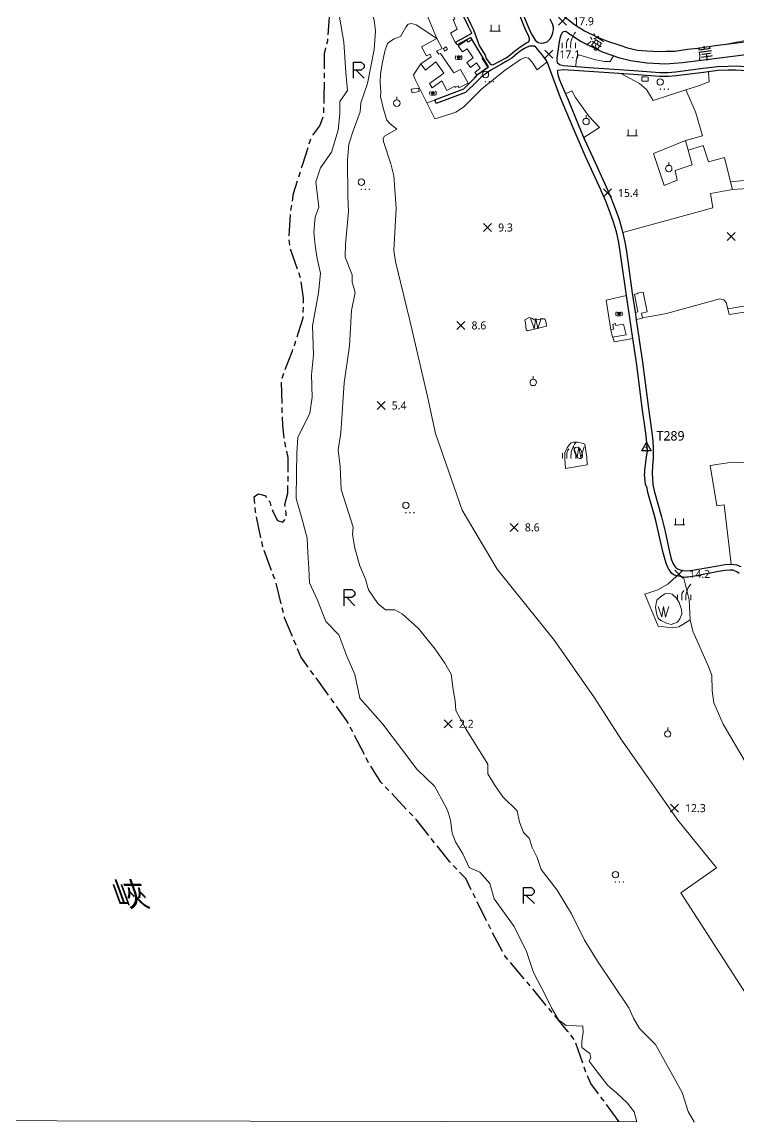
# Model space of a CAD drawing. Extents: x 219840 to 222438, y 2425093 to 2427865.
# Drawn here: x 220714 to 221386, y 2425095 to 2426126 of the extents above; entities that cross this region are included whole.
import ezdxf
from ezdxf.enums import TextEntityAlignment as Align

# ---------------------------------------------------------------- set-up
doc = ezdxf.new("R2010")
doc.units = 0
doc.linetypes.add('103', pattern=[32.5, 20, -3.75, 5, -3.75])
for name, color, linetype in [('9120103', 7, 'Continuous'), ('9420001', 1, 'Continuous'), ('9420801', 7, 'Continuous'), ('9540104', 7, 'Continuous'), ('9810200', 7, 'Continuous')]:
    doc.layers.add(name, color=color, linetype=linetype)
for name, color, linetype, lineweight in [('9230000', 7, '103', 30), ('9310100', 7, 'Continuous', 20), ('9520700', 5, 'Continuous', 20), ('9530200', 5, 'Continuous', 20), ('9710500', 3, 'Continuous', 20), ('9720000', 3, 'Continuous', 20), ('9730200', 3, 'Continuous', 20), ('9730301', 3, 'Continuous', 20), ('9790103', 7, 'Continuous', 20)]:
    doc.layers.add(name, color=color, linetype=linetype, lineweight=lineweight)
doc.layers.add('9790201', color=34, linetype='145', lineweight=20, true_color=0xa55200)
doc.styles.add('LMP', font='Microsoft JhengHei.ttf')
doc.linetypes.add('145', pattern='A,0,-7.5,[10,base.shx,S=1,R=0,X=0,Y=0]', length=7.5)

# ---------------------------------------------------------------- blocks, each defined once
blk = doc.blocks.new('95270')
at = {"linetype": 'Continuous'}
blk.add_lwpolyline([(-5, 5), (-1.7, -5), (0, 5), (1.7, -5), (5, 5)], dxfattribs=at)
blk = doc.blocks.new('97320')
at = {"linetype": 'Continuous'}
for points in [[(-5, 0), (5, 0)], [(-3.75, 0), (-3.75, 6)], [(3.75, 0), (3.75, 6)]]:
    blk.add_lwpolyline(points, dxfattribs=at)
blk = doc.blocks.new('97913')
at = {"linetype": 'Continuous'}
for points in [[(-10, 8.7, 0.333333), (-10, -6.3)], [(10, -6.3, 0.333333), (10, 8.7)]]:
    blk.add_lwpolyline(points, format="xyb", dxfattribs=at)
for points in [[(-5.3, 6.5), (-5.5, 5.4), (-6.1, 3.7)], [(-1.7, 5.9), (-2.2, 3.7), (-3.9, 1.8), (-6.1, 0.7)], [(-5.4, 5.9), (6.4, 5.9), (4.4, 4)], [(0, 8.7), (0, 6.2)], [(1.1, 5.9), (1.1, 2.6), (1.6, 1.5), (5.8, 1.5), (6.3, 2.1), (6, 3.3)], [(-6.9, -6.3), (6.9, -6.3)], [(-5.3, -1.5), (5.5, -1.5)], [(0, -1.5), (0, -6.3)]]:
    blk.add_lwpolyline(points, dxfattribs=at)
blk = doc.blocks.new('97200')
at = {"linetype": 'Continuous'}
for points in [[(6.25, 15, 0.2146347), (1.75, 0)], [(-0.25, 9, 0.201941), (-2.25, 5)]]:
    blk.add_lwpolyline(points, format="xyb", dxfattribs=at)
for points in [[(-6.25, 5), (-6.25, 0)], [(-2.25, 0), (-2.25, 5)], [(6.25, 5), (6.25, 0)]]:
    blk.add_lwpolyline(points, dxfattribs=at)
blk = doc.blocks.new('97132')
at = {"linetype": 'Continuous'}
for points in [[(-3.2, 6.8, 1), (2.8, 6.8, 1)], [(-0.4, 0, 1), (0, 0, 1)], [(3.35, 0, 1), (3.75, 0, 1)], [(7.1, 0, 1), (7.5, 0, 1)]]:
    blk.add_lwpolyline(points, format="xyb", close=True, dxfattribs=at)
blk = doc.blocks.new('97331')
at = {"linetype": 'Continuous'}
blk.add_lwpolyline([(-3, 0, 1), (3, 0, 1)], format="xyb", close=True, dxfattribs=at)
blk.add_lwpolyline([(0, 3), (0, 6)], dxfattribs=at)
blk = doc.blocks.new('95220')
at = {"linetype": 'Continuous'}
blk.add_lwpolyline([(-5, 5), (-1.7, -5), (0, 5), (1.7, -5), (5, 5)], dxfattribs=at)
blk = doc.blocks.new('91210')
at = {"linetype": 'Continuous', "flags": 128}
blk.add_lwpolyline([(4.4, -3.1), (-4.4, -3.1), (0, 4.7)], close=True, dxfattribs=at)
at = {"linetype": 'Continuous'}
for points in [[(0, 0.4, 1), (0, -0.4)], [(0, -0.4, 1), (0, 0.4)]]:
    blk.add_lwpolyline(points, format="xyb", dxfattribs=at)
blk = doc.blocks.new('98120')
at = {"linetype": 'Continuous'}
for points in [[(-3.75, -3.75), (3.75, 3.75)], [(-3.75, 3.75), (3.75, -3.75)]]:
    blk.add_lwpolyline(points, dxfattribs=at)
blk = doc.blocks.new('95411d')
for points in [[(-5, -7.6), (-5, 7.5), (2.4, 7.5), (5, 5), (5, 2.4), (2.4, 0), (-5, 0)], [(5.1, -7.6), (-2.5, 0)]]:
    blk.add_lwpolyline(points)

msp = doc.modelspace()

# ---------------------------------------------------------------- linework, layer by layer
at = {"layer": '9230000', "flags": 128}
for points in [[(221274, 2425094.9), (221247.5, 2425130.7), (221242.4, 2425142.4), (221232.7, 2425170.8), (221226, 2425179.5), (221195.2, 2425216.7), (221167, 2425250.2), (221154.2, 2425274.3), (221130.2, 2425322.7), (221115, 2425338.8), (221084.1, 2425377.7), (221050.7, 2425413.2), (221039.5, 2425430.8), (221018.9, 2425470.6), (221009.5, 2425483.7), (220975.7, 2425530.5), (220960.4, 2425567.3), (220952.3, 2425600.4), (220940.2, 2425632.6), (220933.1, 2425666.8), (220931.8, 2425680.4), (220934.5, 2425682.4), (220935.8, 2425683.4), (220941.8, 2425681.8), (220946.4, 2425676), (220949.3, 2425666.9), (220953.7, 2425658.4), (220958.6, 2425656.7), (220961.4, 2425660), (220961.8, 2425663), (220962, 2425665.3), (220960.6, 2425673.4), (220963.4, 2425683.9), (220963.7, 2425699.8), (220963.6, 2425717.5), (220960, 2425735.4), (220958.6, 2425747.3), (220957.4, 2425789.1), (220960.9, 2425800), (220967.7, 2425817.4), (220969.6, 2425822.3), (220975.3, 2425840.6), (220977.7, 2425848.3), (220978.2, 2425866.9), (220975.1, 2425886.8), (220965.7, 2425913), (220964.5, 2425922.1), (220966.1, 2425947.3), (220968.8, 2425965), (220977.4, 2425992.2), (220985.5, 2426017.7), (220988.7, 2426022.1), (220993.3, 2426028.2), (220997, 2426037.7), (220997, 2426038.3), (220997.6, 2426053.9), (220997.8, 2426095.7), (221000.9, 2426108.2), (221002.4, 2426130), (221000, 2426153), (220980.1, 2426181.4), (220950.8, 2426208.9), (220871.4, 2426273.6), (220847.4, 2426286.3), (220822.6, 2426301.5), (220802.5, 2426318.7), (220777.5, 2426329.3), (220758.2, 2426343.4), (220736.3, 2426361.9), (220717.1, 2426368.6), (220697.5, 2426373.1), (220681.7, 2426372.3), (220666.2, 2426371.4), (220606.1, 2426335.4), (220454, 2426248.4), (220317.8, 2426201.4), (220175.4, 2426217.9), (220103.4, 2426290.8), (220097.8, 2426442.2), (220062.8, 2426650.7), (220063, 2426914.6), (220038.3, 2427106.2), (220085, 2427343.9), (220113.6, 2427581.7), (220133.1, 2427806.7), (220141.6, 2427864.8)], [(221274.2, 2425094.7), (221274, 2425094.9)]]:
    msp.add_lwpolyline(points, dxfattribs=at)
at = {"layer": '9310100', "flags": 128}
for points in [[(221123.5, 2426137.8), (221126.3, 2426132.2), (221127.3, 2426132.7), (221135.8, 2426115.1), (221135.8, 2426115), (221126.6, 2426109.9), (221120.3, 2426106.6), (221116, 2426115.2), (221122.3, 2426119), (221121.1, 2426121.8), (221118.5, 2426127.8), (221120, 2426128.4), (221117.2, 2426134.7), (221123.4, 2426137.8), (221123.5, 2426137.8)], [(221102.9, 2426098.3), (221105.1, 2426095.3), (221106.5, 2426096.2), (221119.2, 2426077.9), (221125.4, 2426081), (221132.4, 2426068.3), (221123.9, 2426063.8), (221123, 2426065.7), (221120.3, 2426064.3), (221119.9, 2426065.3), (221112.4, 2426061.4), (221107.7, 2426070.3), (221098.6, 2426064), (221096.1, 2426067.8), (221109.6, 2426077.7), (221102.1, 2426088.3), (221092.4, 2426080.4), (221088, 2426086.4), (221097.9, 2426093.1), (221096.8, 2426095.4), (221093.5, 2426093.9), (221088.9, 2426102.4), (221103.2, 2426110.1), (221108.1, 2426100.8), (221102.9, 2426098.3)], [(221135.8, 2426109.1), (221146.2, 2426092.2), (221145.5, 2426091.4), (221151, 2426083.4), (221145.5, 2426079.6), (221140.5, 2426075.9), (221138.7, 2426078.2), (221143.7, 2426082.2), (221140.3, 2426087.2), (221134.7, 2426082.8), (221131.4, 2426087.5), (221137.3, 2426092.1), (221131.5, 2426100.6), (221127.1, 2426097.6), (221123.1, 2426103.4), (221131.3, 2426108.5), (221132.5, 2426106.8), (221135.8, 2426109.1)], [(221113.1, 2426100), (221110.4, 2426098.4), (221109.3, 2426100.9), (221112, 2426102.4), (221113.1, 2426100)], [(221301.3, 2426074), (221301.3, 2426070.1), (221295.2, 2426070.1), (221295.2, 2426074.2), (221299.5, 2426074.2), (221301.3, 2426074)], [(221086.5, 2426060.6), (221079.9, 2426059.2), (221079.2, 2426062.6), (221085.8, 2426063.7), (221086.5, 2426060.6)], [(221293, 2425847.3), (221290, 2425846.8), (221289.7, 2425848.7), (221289.3, 2425851.8), (221289.8, 2425851.9), (221289.5, 2425853.4), (221291.6, 2425853.8), (221288.6, 2425870.4), (221291.2, 2425870.9), (221291.1, 2425871.3), (221296.7, 2425872.4), (221300.4, 2425853.8), (221295, 2425852.7), (221296, 2425847.9), (221293, 2425847.3)], [(221270.5, 2425843), (221271, 2425841), (221278.3, 2425842.5), (221280.5, 2425832.5), (221267.8, 2425830.1), (221266.4, 2425837.1), (221268.9, 2425837.7), (221268.1, 2425842.2), (221270.5, 2425843)]]:
    msp.add_lwpolyline(points, close=True, dxfattribs=at)
at = {"layer": '9420001', "flags": 128}
for points in [[(221386.5, 2425608.7), (221384.9, 2425609.8), (221381, 2425611.7), (221377.8, 2425611.9), (221373.1, 2425611.5), (221367.1, 2425610.6), (221346.6, 2425606.6), (221338.7, 2425605.3), (221338.2, 2425605.3), (221337.6, 2425605.2), (221336.1, 2425604.9), (221328.3, 2425606.4), (221325.1, 2425607.4), (221323.1, 2425609.1), (221321, 2425612.3), (221320.5, 2425613.1), (221318.4, 2425617.6), (221317.2, 2425621.4), (221315.1, 2425629.2), (221308.1, 2425659.6), (221301.1, 2425684.7), (221300.2, 2425688.7), (221298.9, 2425692.3), (221297.9, 2425701.4), (221298, 2425703), (221298.1, 2425705.9), (221298.4, 2425708.2), (221299.1, 2425713), (221299.3, 2425715.9), (221299.5, 2425716.2), (221300.5, 2425723.5), (221300.5, 2425723.5), (221300.2, 2425728.2), (221299.8, 2425734.2), (221299.1, 2425740.1), (221295.8, 2425764.1), (221290.6, 2425804.3), (221287.5, 2425825), (221285.5, 2425837.4), (221285.6, 2425837.8), (221280.9, 2425869.2), (221275.8, 2425906.2), (221273.7, 2425919), (221271.5, 2425928.8), (221268.6, 2425938.8), (221264.5, 2425950.1), (221261.6, 2425957.6), (221260.7, 2425959.8), (221260.4, 2425960.4), (221257.3, 2425967.3), (221257.2, 2425967.7), (221242.5, 2425999.6), (221229.9, 2426028.6), (221219.1, 2426054.5), (221206.6, 2426088.2), (221205.6, 2426089.7), (221202.1, 2426094.4), (221196, 2426102.1), (221194.7, 2426103), (221193.1, 2426102.9), (221190.3, 2426102.9), (221187.8, 2426102.1), (221185.3, 2426100.8), (221182.2, 2426098.8), (221178.5, 2426096.1), (221173.4, 2426091.8), (221169.1, 2426089.1), (221163.8, 2426086), (221156.7, 2426082.1), (221153.7, 2426080.3), (221149.8, 2426077.6), (221144.7, 2426074), (221139.9, 2426069.1), (221129.9, 2426059.6), (221102.4, 2426049.3), (221101.8, 2426051), (221101.1, 2426052.7), (221128.3, 2426063), (221138.3, 2426073.1), (221141.4, 2426076.3), (221151.5, 2426083.6), (221134.9, 2426111.1), (221122.2, 2426104.1), (221121.5, 2426105.4), (221120.7, 2426106.7), (221126.6, 2426109.9), (221135.8, 2426115), (221135.8, 2426115.1), (221135.6, 2426115.7), (221132.5, 2426122), (221127.6, 2426132.3)], [(221129.9, 2426133.6), (221134.9, 2426123.3), (221137.5, 2426118.2), (221140.1, 2426111.5), (221142.9, 2426103.5), (221148.4, 2426094.5), (221149.5, 2426091.4), (221152.7, 2426086.7), (221154, 2426085.7), (221154.9, 2426085.6), (221156.2, 2426085.9), (221162.3, 2426088.9), (221168.1, 2426092.1), (221170.4, 2426093.5), (221176.1, 2426098.3), (221181.1, 2426102), (221186.7, 2426105.8), (221188.4, 2426106.8), (221189.3, 2426107.4), (221189.8, 2426108), (221189.9, 2426109), (221189.9, 2426109.7), (221189.4, 2426111.9), (221186.1, 2426119.1), (221179.9, 2426134.3)], [(221182.8, 2426135.4), (221189, 2426120.3), (221191.7, 2426114.9), (221195.4, 2426108.6), (221198.1, 2426106.4), (221201, 2426105.7), (221203.4, 2426106), (221206.5, 2426107), (221209.3, 2426109.7), (221210.9, 2426112.6), (221211.8, 2426115.4), (221212.2, 2426117.2), (221212.4, 2426118.7), (221212.4, 2426120.7), (221212, 2426122.8), (221211.4, 2426124.6), (221209.3, 2426128.3)], [(221218.7, 2426133.8), (221232.3, 2426123.2), (221241.5, 2426117.2), (221253.9, 2426111.5), (221263.2, 2426107.5), (221274.6, 2426103.9), (221282, 2426101.4), (221291.2, 2426099.2), (221300.1, 2426098.7), (221311.2, 2426098), (221318.1, 2426098.4), (221326.3, 2426098.4), (221338.2, 2426100.1), (221347.8, 2426101.2), (221364, 2426103.6), (221379.5, 2426105.3), (221394.1, 2426107.3)], [(221400.5, 2426095.8), (221348.4, 2426089.2), (221333.5, 2426087.2), (221317.9, 2426086.1), (221300, 2426086.9), (221284.6, 2426089.3), (221274.6, 2426091.7), (221258.5, 2426097.3), (221237.5, 2426107.5), (221228.4, 2426113.7), (221224.2, 2426116.6), (221223.4, 2426116.7), (221221.6, 2426116.3), (221220.2, 2426115), (221219, 2426112.2), (221218.4, 2426110.2), (221217.8, 2426107.1), (221215.6, 2426091.6), (221215.5, 2426089.6), (221216.1, 2426087.5), (221218, 2426085.7), (221221.9, 2426084.8), (221245.8, 2426082.9), (221264.7, 2426081.7), (221287.8, 2426080.1), (221312.2, 2426078.4), (221320.1, 2426078.3), (221327, 2426078.8), (221352.7, 2426082.2), (221366.3, 2426083.9), (221376.3, 2426084.3), (221383.7, 2426084.4), (221403.7, 2426082.9)], [(221403.4, 2426079.1), (221383.6, 2426080.6), (221376.4, 2426080.5), (221366.7, 2426080.1), (221353.2, 2426078.4), (221327.4, 2426075.1), (221320.2, 2426074.5), (221312, 2426074.6), (221287.5, 2426076.3), (221264.4, 2426077.9), (221245.6, 2426079.2), (221222, 2426080.9), (221216.5, 2426080.1), (221216.1, 2426079.7), (221216.2, 2426078.7), (221216.4, 2426077.8), (221217, 2426075.1), (221218.2, 2426071.3), (221219.7, 2426067.6), (221226.3, 2426052.6), (221235.9, 2426029), (221241.4, 2426016.2), (221249.6, 2425997.9), (221262, 2425971.1), (221266.4, 2425961), (221270.8, 2425949.8), (221274.1, 2425940.4), (221276.4, 2425932.7), (221278.3, 2425924.9), (221279.7, 2425918.1), (221281.3, 2425908.2), (221286.4, 2425871.3), (221289.3, 2425851.8), (221289.7, 2425848.7), (221296, 2425806.7), (221301.6, 2425763.4), (221304.5, 2425743.1), (221305.6, 2425733.2), (221305.9, 2425726.3), (221305.9, 2425715.2), (221305.7, 2425714.4), (221305.1, 2425703.3), (221305.2, 2425697.2), (221305.7, 2425692.2), (221306.9, 2425686.3), (221313.8, 2425661.7), (221317.1, 2425648.1), (221321.7, 2425627.4), (221323.3, 2425621.6), (221324.8, 2425617.9), (221326.5, 2425615.1), (221327.8, 2425613.6), (221328.9, 2425613), (221331.2, 2425612.2), (221332.1, 2425611.9), (221334, 2425611.5), (221336.8, 2425611.3), (221340.8, 2425611.4), (221344.8, 2425612), (221366.5, 2425615.8), (221373.5, 2425617), (221377.9, 2425617.3), (221381.9, 2425617.2), (221384.2, 2425616.8), (221388.2, 2425615.4)]]:
    msp.add_lwpolyline(points, dxfattribs=at)
at = {"layer": '9520700', "flags": 128}
for points in [[(221192.9, 2425847.6), (221194.5, 2425846.5), (221196.4, 2425846.6), (221201.9, 2425847.5), (221203.8, 2425847.3), (221204.6, 2425846.7), (221205.5, 2425843.5), (221205.9, 2425840.5), (221188, 2425836), (221187, 2425837.2), (221186.4, 2425843.6), (221185.7, 2425846.4), (221189.8, 2425848.5), (221192.9, 2425847.6)], [(221238, 2425716.6), (221236.9, 2425716.5), (221236, 2425716.7), (221235.2, 2425717.1), (221234.1, 2425718.5), (221232.3, 2425722.8), (221231.9, 2425723.8), (221232, 2425724.8), (221232.3, 2425725.8), (221233.2, 2425726.9), (221234, 2425727.1), (221236.2, 2425726.6), (221237, 2425726), (221238.1, 2425724.6), (221238.9, 2425723), (221239.5, 2425721.3), (221239.7, 2425720), (221239.8, 2425718.8), (221239.5, 2425717.5), (221238.6, 2425716.9), (221238, 2425716.6)], [(221328.8, 2425563), (221323, 2425560.9), (221318.5, 2425562.2), (221313, 2425564.5), (221310.6, 2425566.8), (221309.3, 2425570.2), (221308.3, 2425576.7), (221308.7, 2425580.6), (221309.5, 2425583.6), (221312.8, 2425586.8), (221316.9, 2425589.7), (221321.1, 2425589.9), (221323.9, 2425589.3), (221327.4, 2425586), (221330.4, 2425581.4), (221332.4, 2425575.1), (221332.7, 2425570.8), (221331.1, 2425566.2), (221328.8, 2425563)]]:
    msp.add_lwpolyline(points, close=True, dxfattribs=at)
at = {"layer": '9530200', "flags": 128}
msp.add_lwpolyline([(221011.8, 2426130.1), (221015.8, 2426106.7), (221017.7, 2426078.3), (221019.3, 2426061.4), (221012.2, 2426051.1), (221012.2, 2426039.4), (221010.7, 2426024.1), (221004.3, 2426003.6), (220993.9, 2425988.9), (220989.7, 2425975.7), (220992.4, 2425951.9), (220989.1, 2425942.8), (220987.8, 2425928.5), (220989.2, 2425916), (220991, 2425903.8), (220994.1, 2425890.1), (220992.2, 2425871.6), (220986.7, 2425840.7), (220987.4, 2425813.6), (220985.5, 2425795), (220986.1, 2425774), (220984, 2425759), (220972.8, 2425736.2), (220972, 2425721.7), (220971.4, 2425702.9), (220971.1, 2425678.9), (220976.4, 2425660.7), (220981.5, 2425641.8), (220982.1, 2425628.3), (220983.2, 2425613.5), (220983.8, 2425599.9), (220991.3, 2425583.8), (220999, 2425563.6), (221011.1, 2425551.2), (221018.7, 2425531.3), (221026.3, 2425514), (221031, 2425491.9), (221052.6, 2425467.5), (221070.8, 2425443), (221084.3, 2425425.2), (221100.8, 2425409.5), (221107.8, 2425396.8), (221113, 2425386.8), (221115.9, 2425377.5), (221117.5, 2425365.4), (221120.6, 2425357.3), (221127.5, 2425346), (221133.3, 2425333), (221143.3, 2425328.7), (221152.8, 2425318.3), (221156.8, 2425303.7), (221175.7, 2425277.7), (221187.3, 2425254.4), (221193.8, 2425234.7), (221204.8, 2425213.8), (221210.5, 2425201.6), (221217.3, 2425190.4), (221224.5, 2425185), (221233.9, 2425184.9), (221240, 2425184.5), (221240.4, 2425178.9), (221239.2, 2425170.2), (221239.2, 2425164.4), (221246.5, 2425158.8), (221247.6, 2425155.2), (221246, 2425151.7), (221251.6, 2425144.2), (221258, 2425135.7), (221263.5, 2425128.8), (221271.7, 2425121.9), (221281.9, 2425112.3), (221288.3, 2425104.2), (221290.5, 2425094.9), (221290.7, 2425094.7), (219840.1, 2425097.3)], dxfattribs=at)
at = {"layer": '9790201', "flags": 128}
for points in [[(221333.3, 2425122.3), (221308, 2425167.4), (221293.1, 2425182.3), (221287.5, 2425191.9), (221283.2, 2425201.6), (221253.8, 2425245.5), (221241.7, 2425265), (221229.5, 2425289.6), (221216, 2425311.9), (221200.8, 2425331.3), (221197.1, 2425342.4), (221192.5, 2425352), (221189.6, 2425360.7), (221184.4, 2425366), (221180.7, 2425375.7), (221178.4, 2425386.2), (221165.1, 2425399.3), (221157.3, 2425410.5), (221150.9, 2425421), (221150.8, 2425430), (221130.4, 2425463.2), (221120.9, 2425480.2), (221120.2, 2425489.3), (221118.3, 2425500.1), (221116.6, 2425514.4), (221110.5, 2425524.7), (221101.7, 2425537.9), (221085.9, 2425557), (221070.7, 2425571), (221063.8, 2425574.5), (221055, 2425574.7), (221047.8, 2425580.7), (221039.1, 2425593.5), (221036.4, 2425603.5), (221031, 2425615.9), (221026.1, 2425632.5), (221024, 2425645.2), (221024.7, 2425652.1), (221013.3, 2425687.5), (221012.5, 2425708.9), (221010.5, 2425724.6), (221012.8, 2425738.4), (221013.4, 2425744.8), (221016.2, 2425787.4), (221021.2, 2425822.1), (221023, 2425855.2), (221026.5, 2425872.1), (221025.5, 2425875.5), (221023.8, 2425881.7), (221023.8, 2425888.6), (221017.2, 2425905.3), (221017.5, 2425917.3), (221020.3, 2425948), (221019.8, 2425962), (221019.4, 2425996.5), (221020.5, 2426011), (221024.6, 2426023.7), (221031.3, 2426041.3), (221031.9, 2426049.8), (221038.1, 2426068), (221044.3, 2426099.9), (221045.6, 2426116.9), (221044.4, 2426127.2), (221039.7, 2426142.7), (221038.2, 2426154), (221036.3, 2426160.7), (221034.9, 2426167.1), (221040.2, 2426174.1), (221043.3, 2426180.7), (221045.6, 2426189.6), (221046, 2426199.2), (221044.3, 2426202.2), (221040.4, 2426203.3), (221032.7, 2426201.7), (221025.5, 2426203), (221020.5, 2426207.7), (221014.5, 2426216.5), (221004.9, 2426225.7), (220986.5, 2426236), (220976.1, 2426242.5), (220952.7, 2426260.3), (220946.1, 2426266.2), (220929.5, 2426279.1), (220922.9, 2426284.5), (220914.7, 2426293.9), (220904.7, 2426303.4), (220894.9, 2426313.1), (220883.9, 2426324.4), (220878.6, 2426333.4), (220873.8, 2426348.8), (220872.2, 2426358.8), (220873.7, 2426375.2), (220873.9, 2426380), (220873.3, 2426382.2), (220872, 2426382.9), (220870.3, 2426381.7), (220864.9, 2426373.6), (220859, 2426362.9), (220857, 2426360.4), (220853.2, 2426358.9), (220850.6, 2426358.7), (220841.2, 2426361.8), (220823.9, 2426367.3), (220818.5, 2426369.1), (220801.9, 2426375.3), (220790.4, 2426383), (220772.3, 2426392.8), (220767.9, 2426399.4), (220766.3, 2426402.9), (220761.1, 2426408.3), (220752.7, 2426411.2), (220742.5, 2426415.9), (220737.7, 2426419.5), (220730.1, 2426427.1), (220727.9, 2426429.6), (220727.4, 2426431.8), (220729.4, 2426438.3), (220729.2, 2426444.1), (220726.3, 2426449.2)], [(221090.5, 2426140.1), (221103.2, 2426110.1)], [(221101.9, 2425739.9), (221094.3, 2425774.6), (221077.8, 2425845.9), (221064.5, 2425901.1), (221062.7, 2425911.3), (221064.9, 2425951.2), (221062.9, 2425981.5), (221059.9, 2425992.7), (221053, 2426013.6), (221052.8, 2426016.5), (221054.1, 2426018.5), (221065.6, 2426025.2), (221059.2, 2426030.5), (221056.3, 2426033.6), (221053, 2426043.8), (221050.4, 2426055.7), (221050.7, 2426059.6), (221050, 2426069.1), (221050.3, 2426076.8), (221052, 2426086.3), (221054.5, 2426098.3), (221056.8, 2426105.5), (221059.7, 2426107.7), (221063, 2426109.8), (221069, 2426112), (221074.2, 2426120.7), (221076.4, 2426123.6), (221079.5, 2426124.1), (221083.6, 2426122.9), (221103.2, 2426110.1)], [(221431.1, 2426115.7), (221372.8, 2426104.5)], [(221206.6, 2426088.2), (221197.3, 2426080.9), (221192.3, 2426088.4), (221189.2, 2426091.7), (221186.1, 2426092.4), (221181.7, 2426090.4), (221167.2, 2426080.4), (221145.6, 2426063.4), (221128, 2426045.8), (221120.8, 2426041.2), (221104.8, 2426035.7), (221101.2, 2426034.8), (221082.8, 2426071.6), (221081.2, 2426076.1), (221088, 2426086.4)], [(221233.4, 2426083.9), (221233.8, 2426089.2), (221234.8, 2426093.4), (221236.1, 2426094.7), (221239.4, 2426093.9), (221251.8, 2426090.1), (221260.6, 2426088.7), (221265.6, 2426088.5), (221268.7, 2426093.8)], [(221336.5, 2426062), (221305.9, 2426052), (221299.6, 2426062.3), (221293.2, 2426067.9), (221275.6, 2426077.2)], [(221378.5, 2425975.7), (221372.8, 2425998.5), (221357.8, 2425994.4), (221352.9, 2426009.8), (221338.7, 2426005.6), (221336.2, 2426014.4), (221352.3, 2426018.8), (221345.6, 2426041.3), (221336.5, 2426062), (221347.5, 2426065.4), (221358.6, 2426069.6), (221357.9, 2426079)], [(221240.9, 2426017.2), (221255.5, 2426026.6), (221245.8, 2426037.3), (221233.2, 2426054.9), (221229.6, 2426061.1), (221223.8, 2426058.4)], [(221379.1, 2425617.3), (221372.6, 2425673.1), (221365.7, 2425672), (221359.4, 2425709.9), (221380.1, 2425713.2), (221401.6, 2425712.2), (221409.9, 2425708.6), (221411.9, 2425704), (221413, 2425702.7), (221415.7, 2425702.9), (221422.2, 2425712.4), (221426.9, 2425715.9), (221431.3, 2425715.4), (221435.9, 2425713.3), (221437.2, 2425709.1), (221437.4, 2425702.2), (221436.5, 2425669.6), (221444.9, 2425669.6), (221445.1, 2425674.3), (221445.2, 2425690.1), (221445.5, 2425694.1), (221449.7, 2425696.3), (221472.7, 2425706.5), (221473.9, 2425720.3), (221506.8, 2425716.5), (221507.8, 2425785.9), (221490.7, 2425787.1), (221464.5, 2425785.2), (221418.4, 2425778.9), (221417.4, 2425783.7), (221509, 2425801.3), (221506.5, 2425820.3), (221530.2, 2425825.3), (221532.1, 2425836.4), (221529.8, 2425853.3), (221530.4, 2425868.7), (221529.7, 2425875.5), (221528.6, 2425880.2), (221527.6, 2425882.3), (221524.6, 2425882.9), (221520.5, 2425881.6), (221507.9, 2425871.1), (221505.3, 2425870.1), (221499.8, 2425871.7), (221495.1, 2425875.1), (221438.8, 2425860.3), (221432.7, 2425860), (221377.2, 2425851.6), (221376.1, 2425856.9), (221436.7, 2425866.8), (221480, 2425883.7), (221481.8, 2425887.7), (221479.2, 2425908.7), (221479.4, 2425911.3), (221532.9, 2425924.5), (221541.5, 2425927.3), (221540.2, 2425950.3), (221539.1, 2425956.2), (221537.8, 2425960.9), (221536.5, 2425964.4), (221528, 2425967.6), (221500.7, 2425971), (221467.9, 2425973.7), (221432.9, 2425972), (221380.2, 2425968.7), (221378.5, 2425975.9), (221470.3, 2425984.8), (221489.7, 2425985.3), (221491.1, 2425986.5), (221491.5, 2425991), (221495.9, 2425991.9), (221515.1, 2425989), (221517.6, 2425983.4), (221539.5, 2425979.7), (221563.8, 2425975.9), (221534.9, 2426039.8), (221530.7, 2426049.1), (221487.6, 2426041.3), (221484.5, 2426064.7)], [(221101.3, 2426052.8), (221093.9, 2426049.5)], [(221336.2, 2426014.4), (221306.3, 2426002.2), (221316.3, 2425972.3), (221328.6, 2425977.3), (221326.5, 2425986.3), (221342.6, 2425991.8), (221338.7, 2426005.6)], [(221380.2, 2425968.7), (221359.6, 2425965), (221361.9, 2425951.3), (221277.5, 2425928.3)], [(221280.9, 2425869.2), (221261.9, 2425864.8), (221266.4, 2425837.1)], [(221376.1, 2425856.9), (221374.4, 2425862.8), (221372.3, 2425865.3), (221368.5, 2425866), (221318.4, 2425852.3), (221313.5, 2425851.5), (221295.9, 2425848.3)], [(221268.2, 2425830.2), (221269.3, 2425825.8)], [(221269.3, 2425825.8), (221286.8, 2425829)], [(221101.9, 2425739.9), (221127, 2425668.2), (221159.6, 2425612.8), (221213.4, 2425546), (221250.9, 2425492.2), (221275.7, 2425453.6), (221329, 2425377.4), (221365.2, 2425332.8), (221331.9, 2425309.5), (221399.4, 2425204.7), (221415.3, 2425185.2), (221442.1, 2425139.8)], [(221328.2, 2425606.4), (221319.6, 2425598.6), (221310.2, 2425593.5), (221298, 2425589.3), (221310.5, 2425559.3), (221324, 2425557.8), (221330.1, 2425558.6), (221333.9, 2425560.8), (221340.8, 2425565.4), (221339.6, 2425584), (221334.5, 2425605.2)], [(221340.8, 2425565.4), (221343.3, 2425554.5), (221357.8, 2425521.5), (221361, 2425513), (221361.3, 2425499), (221362.7, 2425487.4), (221371.6, 2425467.5), (221395.6, 2425426.6), (221399.8, 2425418.9), (221410.3, 2425385.5), (221422.8, 2425346.3), (221433.8, 2425324.1), (221455.3, 2425281), (221469.1, 2425247), (221474.9, 2425227.1), (221478, 2425215.1), (221511.2, 2425149.2)], [(221344.3, 2425094.8), (221338.8, 2425104.4), (221333.3, 2425122.3)], [(221344.4, 2425094.6), (221344.3, 2425094.8)]]:
    msp.add_lwpolyline(points, dxfattribs=at)
msp.add_lwpolyline([(221223.9, 2425707), (221244, 2425710.7), (221243.9, 2425717.7), (221242, 2425729.9), (221240.2, 2425730.6), (221234.9, 2425731.9), (221231.3, 2425731.8), (221229.1, 2425731.2), (221227.5, 2425729.7), (221225.2, 2425726.4), (221223.3, 2425721.7), (221223.2, 2425716.3)], close=True, dxfattribs=at)

# ---------------------------------------------------------------- block references
at = {"layer": '9120103'}
ref = msp.add_blockref('91210', (221299.6, 2425726.8), dxfattribs=at)
ref.add_attrib('PTN', 'T289', (221309.2, 2425733.3), dxfattribs={"layer": '0', "height": 8.85, "style": 'LMP'})
at = {"layer": '9520700'}
for name, p in [('95220', (221196, 2425843)), ('95220', (221236.4, 2425722.3)), ('95270', (221315.8, 2425572.9))]:
    msp.add_blockref(name, p, dxfattribs=at)
at = {"layer": '9540104'}
for p in [(221029.9, 2426080.5), (221021.1, 2425586.1), (221189.5, 2425307)]:
    msp.add_blockref('95411d', p, dxfattribs=at)
at = {"layer": '9710500'}
for p in [(221148.9, 2426069.6), (221312.8, 2426062.6), (221032.6, 2425968.7), (221074.3, 2425665.8), (221270.8, 2425319.6)]:
    msp.add_blockref('97132', p, dxfattribs=at)
at = {"layer": '9720000'}
for p in [(221227, 2426101), (221227.3, 2425716.4), (221335, 2425583.8)]:
    msp.add_blockref('97200', p, dxfattribs=at)
at = {"layer": '9730200'}
for p in [(221157.7, 2426116.9), (221286.4, 2426018.9), (221330.7, 2425654.3)]:
    msp.add_blockref('97320', p, dxfattribs=at)
at = {"layer": '9730301'}
for p in [(221065.6, 2426049.5), (221243.1, 2426032.3), (221320.6, 2425988.2), (221193.5, 2425787.8), (221319.6, 2425458.3)]:
    msp.add_blockref('97331', p, dxfattribs=at)
at = {"layer": '9790103', "xscale": 0.25, "yscale": 0.25, "zscale": 0.25}
for p in [(221123.6, 2426092.1), (221099.4, 2426058.5), (221274, 2425851.8)]:
    msp.add_blockref('97913', p, dxfattribs=at)
at = {"layer": '9810200'}
for p in [(221221, 2426126.3, 17.9), (221208.1, 2426095.3, 17.1), (221263, 2425965.4, 15.4), (221150.6, 2425933, 9.3), (221379, 2425924.5, 17.1), (221125.7, 2425841.2, 8.6), (221050.8, 2425766.2, 5.4), (221175.7, 2425651.9, 8.6), (221330, 2425608.2, 14.2), (221113.9, 2425467.8, 2.2), (221325.9, 2425388.8, 12.3)]:
    msp.add_blockref('98120', p, dxfattribs=at)

# ---------------------------------------------------------------- texts
at = {"layer": '9420801', "style": 'LMP'}
for s, rotation, p in [('海', 328.7594, (221251.7, 2426106.4)), ('岸', 7.721, (221354.6, 2426096))]:
    msp.add_text(s, height=11, rotation=rotation, dxfattribs=at).set_placement(p, align=Align.MIDDLE_CENTER)
at = {"layer": '9530200', "style": 'LMP', "oblique": 340}
msp.add_text('峽', height=22.5, dxfattribs=at).set_placement((220819.7, 2425308.3), align=Align.MIDDLE)
at = {"layer": '9810200', "style": 'LMP'}
for s, p in [('17.9', (221231, 2426126.3, 17.9)), ('17.1', (221218.1, 2426095.3, 17.1)), ('15.4', (221273, 2425965.4, 15.4)), ('9.3', (221160.6, 2425933, 9.3)), ('8.6', (221135.7, 2425841.2, 8.6)), ('5.4', (221060.8, 2425766.2, 5.4)), ('8.6', (221185.7, 2425651.9, 8.6)), ('14.2', (221340, 2425608.2, 14.2)), ('2.2', (221123.9, 2425467.8, 2.2)), ('12.3', (221335.9, 2425388.8, 12.3))]:
    msp.add_text(s, height=7.5, dxfattribs=at).set_placement(p, align=Align.MIDDLE_LEFT)

doc.saveas('drawing.dxf')
